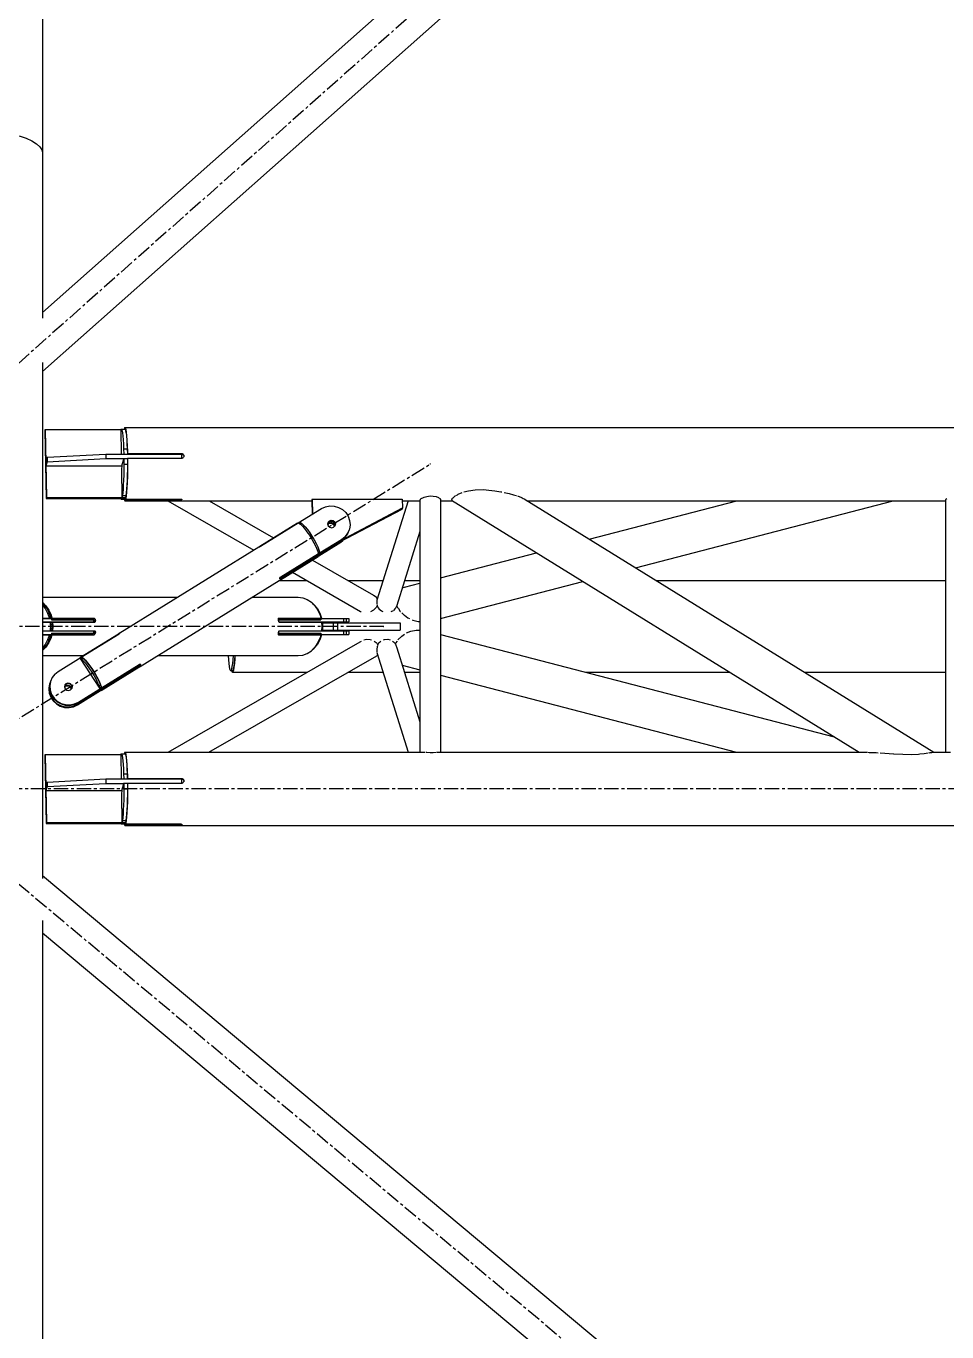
# Model space of a CAD drawing. Header units: millimetres. Extents: x 5143 to 30813, y 232 to 21408.
# Drawn here: x 23497 to 24007, y 18629 to 19353 of the extents above; entities that cross this region are included whole.
import ezdxf

# ---------------------------------------------------------------- set-up
doc = ezdxf.new("R2010")
doc.units = ezdxf.units.MM
doc.header["$LTSCALE"] = 0.25
doc.linetypes.add('CENTER', pattern=[50.8, 31.75, -6.35, 6.35, -6.35])
doc.linetypes.add('XKITLINE00', pattern=[0])

msp = doc.modelspace()

# ---------------------------------------------------------------- linework, layer by layer
at = {"color": 8, "linetype": 'XKITLINE00'}
for p, q in [((23506.2, 19949.63), (23506.2, 19282.77)), ((23506.2, 19194.18), (24166.97, 19780.52)), ((23506.2, 19161.61), (24193.5, 19771.49)), ((23493.35, 19292.22), (23497.2, 19290.79)), ((23497.2, 19290.79), (23500.39, 19289.28)), ((23500.39, 19289.28), (23502.91, 19287.71)), ((23502.91, 19287.71), (23504.73, 19286.09)), ((23502.91, 19287.71), (23504.73, 19286.09)), ((23504.73, 19286.09), (23505.83, 19284.44)), ((23504.73, 19286.09), (23505.83, 19284.44)), ((23505.83, 19284.44), (23506.2, 19282.77)), ((23505.83, 19284.44), (23506.2, 19282.77)), ((23506.2, 19282.77), (23506.2, 19191.18)), ((23506.2, 19166.6), (23506.2, 18880.56)), ((23551.85, 19130.57), (23551.61, 19130.3)), ((23551.61, 19130.3), (23551.63, 19129.67)), ((23551.85, 19130.57), (23552.12, 19130.27)), ((23551.85, 19130.57), (24815.89, 19130.57)), ((23552.12, 19130.27), (23552.37, 19129.35)), ((23507.75, 19129.37), (23507.56, 19128.81)), ((23507.56, 19128.81), (23508.21, 19091.18)), ((23507.75, 19129.37), (23508.39, 19091.74)), ((23507.75, 19129.37), (23549.63, 19129.37)), ((23549.86, 19129.67), (23549.63, 19129.43)), ((23549.63, 19129.43), (23549.86, 19115.79)), ((23549.86, 19129.67), (23551.85, 19129.67)), ((23549.86, 19129.67), (23550.09, 19129.43)), ((23550.09, 19129.43), (23550.32, 19128.69)), ((23550.32, 19128.69), (23550.53, 19127.47)), ((23550.53, 19127.47), (23550.73, 19125.82)), ((23550.73, 19125.82), (23550.9, 19123.77)), ((23550.9, 19123.77), (23551.05, 19121.38)), ((23551.85, 19129.67), (23552.08, 19129.43)), ((23552.08, 19129.43), (23552.31, 19128.69)), ((23552.31, 19128.69), (23552.52, 19127.47)), ((23552.37, 19129.35), (23552.61, 19127.86)), ((23552.52, 19127.47), (23552.72, 19125.82)), ((23552.61, 19127.86), (23552.83, 19125.83)), ((23552.72, 19125.82), (23552.9, 19123.77)), ((23552.83, 19125.83), (23553.02, 19123.32)), ((23552.9, 19123.77), (23553.04, 19121.38)), ((23553.02, 19123.32), (23553.17, 19120.42)), ((23508.78, 19114), (23541.27, 19115.79)), ((23541.27, 19115.79), (23551.25, 19115.79)), ((23541.27, 19115.79), (23541.32, 19113.35)), ((23551.05, 19121.38), (23551.17, 19118.7)), ((23551.17, 19118.7), (23553.16, 19118.7)), ((23551.17, 19118.7), (23551.25, 19115.8)), ((23551.25, 19115.8), (23553.24, 19115.8)), ((23551.25, 19115.8), (23551.25, 19115.79)), ((23551.25, 19115.79), (23583.16, 19115.79)), ((23553.04, 19121.38), (23553.16, 19118.7)), ((23553.16, 19118.7), (23553.24, 19115.8)), ((23553.17, 19120.42), (23553.28, 19117.22)), ((23553.3, 19116.08), (23553.24, 19115.9)), ((23553.24, 19115.82), (23583.13, 19115.82)), ((23553.24, 19115.8), (23553.24, 19115.79)), ((23553.28, 19117.22), (23553.3, 19116.08)), ((23553.3, 19116.08), (23583.22, 19116.08)), ((23581.77, 19115.82), (23581.77, 19115.79)), ((23583.22, 19116.08), (23583.13, 19115.82)), ((23583.13, 19115.82), (23583.48, 19115.78)), ((23583.16, 19115.79), (23583.2, 19113.46)), ((23583.22, 19116.08), (23583.57, 19116.04)), ((23583.57, 19116.04), (23583.48, 19115.78)), ((23583.48, 19115.78), (23583.81, 19115.65)), ((23583.57, 19116.04), (23583.9, 19115.91)), ((23583.81, 19115.65), (23584.09, 19115.44)), ((23583.9, 19115.91), (23584.18, 19115.7)), ((23584.18, 19115.7), (23584.4, 19115.43)), ((23508.78, 19114), (23508.05, 19111.77)), ((23508.05, 19111.77), (23508.09, 19109.33)), ((23508.82, 19111.56), (23508.09, 19109.33)), ((23508.09, 19109.33), (23550.13, 19109.33)), ((23508.78, 19114), (23508.82, 19111.56)), ((23508.82, 19111.56), (23541.32, 19113.35)), ((23541.32, 19113.35), (23551.29, 19113.35)), ((23550.15, 19109.89), (23550.01, 19106.9)), ((23551.29, 19113.36), (23550.15, 19109.89)), ((23551.29, 19113.36), (23551.31, 19110.27)), ((23551.29, 19113.36), (23553.29, 19113.36)), ((23551.31, 19110.27), (23551.29, 19107.17)), ((23551.31, 19110.27), (23553.3, 19110.27)), ((23553.35, 19113.46), (23553.29, 19113.26)), ((23553.29, 19113.36), (23553.3, 19110.27)), ((23553.29, 19113.35), (23553.32, 19113.35)), ((23553.3, 19110.27), (23553.29, 19107.17)), ((23553.35, 19113.46), (23583.27, 19113.46)), ((23553.35, 19113.46), (23553.37, 19110.27)), ((23553.37, 19110.27), (23553.35, 19106.75)), ((23583.27, 19113.46), (23583.61, 19113.51)), ((23583.61, 19113.51), (23583.94, 19113.64)), ((23583.94, 19113.64), (23584.14, 19113.8)), ((23584.09, 19115.44), (23584.31, 19115.17)), ((23584.14, 19113.8), (23584.22, 19113.85)), ((23584.42, 19114.13), (23584.22, 19113.85)), ((23584.31, 19115.17), (23584.45, 19114.85)), ((23584.4, 19115.43), (23584.54, 19115.12)), ((23584.55, 19114.44), (23584.42, 19114.13)), ((23584.45, 19114.85), (23584.51, 19114.52)), ((23584.51, 19114.52), (23584.47, 19114.25)), ((23584.54, 19115.12), (23584.59, 19114.78)), ((23584.59, 19114.78), (23584.55, 19114.44)), ((23550.01, 19106.9), (23550.27, 19091.68)), ((23551.15, 19101.3), (23551.02, 19098.67)), ((23551.24, 19104.16), (23551.15, 19101.3)), ((23551.29, 19107.17), (23551.24, 19104.16)), ((23553.14, 19101.3), (23553.02, 19098.67)), ((23553.23, 19104.16), (23553.14, 19101.3)), ((23553.28, 19103.33), (23553.17, 19100.12)), ((23553.29, 19107.17), (23553.23, 19104.16)), ((23553.35, 19106.75), (23553.28, 19103.33)), ((23550.69, 19094.37), (23550.49, 19092.8)), ((23550.87, 19096.34), (23550.69, 19094.37)), ((23551.02, 19098.67), (23550.87, 19096.34)), ((23552.68, 19094.37), (23552.48, 19092.8)), ((23552.83, 19094.72), (23552.61, 19092.69)), ((23552.86, 19096.34), (23552.68, 19094.37)), ((23553.02, 19097.23), (23552.83, 19094.72)), ((23553.02, 19098.67), (23552.86, 19096.34)), ((23553.17, 19100.12), (23553.02, 19097.23)), ((23736.42, 19093.56), (23738.59, 19094.55)), ((23739.5, 19094.81), (23742.06, 19095.42)), ((23742.06, 19095.42), (23745.77, 19096.01)), ((23745.77, 19096.01), (23750.2, 19096.1)), ((23750.2, 19096.1), (23755.13, 19095.68)), ((23755.13, 19095.68), (23756.66, 19095.42)), ((23756.66, 19095.42), (23760.04, 19094.95)), ((23760.04, 19094.95), (23760.64, 19094.82)), ((23761.9, 19094.55), (23764.65, 19093.96)), ((23764.65, 19093.96), (23767.07, 19093.23)), ((23508.39, 19091.74), (23508.21, 19091.18)), ((23508.21, 19091.18), (23552.28, 19091.18)), ((23508.39, 19091.74), (23550.27, 19091.74)), ((23549.61, 19091.17), (23549.85, 19090.88)), ((23550.09, 19091.12), (23549.85, 19090.88)), ((23549.85, 19090.88), (23551.84, 19090.88)), ((23550.09, 19091.18), (23550.09, 19091.12)), ((23550.09, 19091.12), (23552.08, 19091.12)), ((23550.49, 19092.8), (23550.27, 19091.68)), ((23550.27, 19091.68), (23552.27, 19091.68)), ((23550.49, 19092.8), (23552.48, 19092.8)), ((23551.42, 19090.88), (23551.59, 19090.28)), ((23551.59, 19090.28), (23551.85, 19089.97)), ((23552.08, 19091.12), (23551.84, 19090.88)), ((23552.09, 19090.25), (23551.85, 19089.97)), ((23551.85, 19089.97), (23655.41, 19089.97)), ((23552.08, 19091.18), (23552.08, 19091.12)), ((23552.08, 19091.12), (23552.09, 19090.25)), ((23552.09, 19090.25), (23582.01, 19090.25)), ((23552.48, 19092.8), (23552.27, 19091.68)), ((23552.27, 19091.72), (23552.29, 19090.89)), ((23552.37, 19091.2), (23552.29, 19090.89)), ((23552.29, 19090.89), (23582.2, 19090.89)), ((23552.61, 19092.69), (23552.37, 19091.2)), ((23575.74, 19089.97), (23623.22, 19062.64)), ((23582, 19090.89), (23582.01, 19090.25)), ((23582.01, 19090.25), (23582.36, 19090.26)), ((23582.2, 19090.89), (23582.55, 19090.88)), ((23582.35, 19090.89), (23582.36, 19090.26)), ((23582.36, 19090.26), (23582.69, 19090.27)), ((23582.55, 19090.88), (23582.86, 19090.85)), ((23582.69, 19090.27), (23582.91, 19090.28)), ((23582.86, 19090.85), (23583.13, 19090.79)), ((23582.99, 19090.3), (23583.22, 19090.37)), ((23583.13, 19090.79), (23583.32, 19090.72)), ((23583.22, 19090.37), (23583.38, 19090.45)), ((23583.32, 19090.72), (23583.43, 19090.64)), ((23583.45, 19090.55), (23583.38, 19090.45)), ((23583.43, 19090.64), (23583.45, 19090.55)), ((23598.5, 19089.97), (23634.22, 19069.42)), ((23655.62, 19090.84), (23655.41, 19090.17)), ((23655.41, 19090.17), (23655.54, 19082.39)), ((23655.62, 19090.84), (23705.48, 19090.84)), ((23655.62, 19090.84), (23655.77, 19082.53)), ((23660.69, 19085.57), (23662.91, 19086.6)), ((23662.91, 19086.6), (23665.33, 19087.07)), ((23665.33, 19087.07), (23667.81, 19086.96)), ((23667.81, 19086.96), (23670.19, 19086.28)), ((23708.67, 19089.97), (23691.45, 19034.92)), ((23705.48, 19090.84), (23705.57, 19085.97)), ((23705.5, 19089.97), (23715.29, 19089.97)), ((23715.36, 19090.45), (23715.29, 19090.37)), ((23715.29, 19090.37), (23715.29, 18950.57)), ((23715.52, 19090.82), (23715.36, 19090.45)), ((23715.52, 19090.82), (23715.97, 19091.13)), ((23716.16, 19091.25), (23716.29, 19091.34)), ((23716.29, 19091.34), (23716.87, 19091.54)), ((23716.87, 19091.54), (23717.52, 19091.89)), ((23717.52, 19091.89), (23719.09, 19092.36)), ((23719.09, 19092.36), (23720.84, 19092.58)), ((23720.84, 19092.58), (23722.61, 19092.53)), ((23722.61, 19092.53), (23724.22, 19092.21)), ((23724.22, 19092.21), (23725.51, 19091.66)), ((23725.51, 19091.66), (23725.65, 19091.54)), ((23725.65, 19091.54), (23726.18, 19091.25)), ((23726.36, 19091.15), (23726.68, 19090.62)), ((23726.68, 19090.62), (23726.68, 18950.57)), ((23726.68, 19089.97), (23733.06, 19089.97)), ((23732.69, 19090.26), (23732.66, 19090.22)), ((23732.66, 19090.22), (23958.41, 18950.57)), ((23732.89, 19090.46), (23732.75, 19090.32)), ((23733.15, 19091.12), (23732.78, 19090.71)), ((23732.78, 19090.71), (23732.89, 19090.46)), ((23733.46, 19091.46), (23733.27, 19091.26)), ((23733.46, 19091.46), (23733.69, 19091.56)), ((23734.57, 19092.5), (23733.69, 19091.56)), ((23734.57, 19092.5), (23734.71, 19092.57)), ((23735.14, 19092.77), (23736.09, 19093.23)), ((23736.09, 19093.23), (23736.42, 19093.56)), ((23767.07, 19093.23), (23768.59, 19092.85)), ((23768.59, 19092.85), (23768.8, 19092.77)), ((23769.36, 19092.57), (23771.47, 19091.79)), ((23771.47, 19091.79), (23771.87, 19091.56)), ((23771.87, 19091.56), (23772.42, 19091.26)), ((23772.66, 19091.12), (23772.94, 19090.97)), ((23772.94, 19090.97), (23999.9, 18950.57)), ((23774.54, 19089.97), (24006.27, 19089.97)), ((23808.97, 19068.68), (23890.74, 19089.97)), ((23834.61, 19052.82), (23977.3, 19089.97)), ((24006.27, 19090.4), (24006.34, 19090.46)), ((24006.27, 19090.4), (24006.27, 18950.57)), ((24006.55, 19090.88), (24006.34, 19090.46)), ((24006.55, 19090.88), (24006.93, 19091.12)), ((23647.89, 19077.66), (23660.69, 19085.57)), ((23670.19, 19086.28), (23672.35, 19085.06)), ((23670.92, 19067.1), (23705.35, 19085.3)), ((23671.14, 19067.76), (23705.57, 19085.97)), ((23672.35, 19085.06), (23674.16, 19083.38)), ((23674.16, 19083.38), (23675.51, 19081.32)), ((23675.51, 19081.32), (23676.32, 19079.02)), ((23705.57, 19085.97), (23705.35, 19085.3)), ((23626.63, 19064.73), (23647.54, 19077.66)), ((23627.01, 19064.72), (23647.92, 19077.65)), ((23647.54, 19077.66), (23647.65, 19077.49)), ((23647.89, 19077.66), (23647.88, 19077.63)), ((23647.89, 19077.66), (23647.9, 19077.64)), ((23647.92, 19077.65), (23648.22, 19077.57)), ((23648.22, 19077.57), (23649.08, 19076.96)), ((23648.33, 19077.5), (23648.94, 19077.88)), ((23648.94, 19077.88), (23649.66, 19077.49)), ((23648.95, 19077.05), (23649.66, 19077.49)), ((23649.08, 19076.96), (23650.15, 19075.91)), ((23649.66, 19077.49), (23650.59, 19076.67)), ((23650.15, 19075.91), (23651.37, 19074.49)), ((23650.59, 19076.67), (23651.7, 19075.48)), ((23651.37, 19074.49), (23652.69, 19072.75)), ((23651.7, 19075.48), (23652.92, 19073.95)), ((23652.69, 19072.75), (23654.03, 19070.8)), ((23652.92, 19073.95), (23654.2, 19072.18)), ((23654.2, 19072.18), (23655.47, 19070.25)), ((23664.37, 19078.04), (23664.14, 19076.98)), ((23664.14, 19076.98), (23664.49, 19075.95)), ((23664.71, 19077.61), (23664.15, 19077.01)), ((23664.17, 19077.12), (23664.82, 19077.76)), ((23664.61, 19077.28), (23664.19, 19076.84)), ((23664.3, 19077.7), (23665.03, 19078.43)), ((23665.01, 19078.5), (23664.31, 19077.76)), ((23665.12, 19078.84), (23664.37, 19078.04)), ((23664.49, 19075.95), (23665.31, 19075.21)), ((23664.61, 19077.28), (23665.66, 19077.6)), ((23664.71, 19077.61), (23665.77, 19077.93)), ((23664.82, 19077.76), (23665.88, 19078.04)), ((23665.01, 19078.5), (23666.06, 19078.82)), ((23665.03, 19078.43), (23666.1, 19078.71)), ((23665.12, 19078.84), (23666.17, 19079.15)), ((23665.31, 19075.21), (23666.4, 19074.96)), ((23665.66, 19077.6), (23666.75, 19077.35)), ((23665.77, 19077.93), (23666.86, 19077.69)), ((23665.88, 19078.04), (23666.96, 19077.76)), ((23666.06, 19078.82), (23667.15, 19078.58)), ((23666.1, 19078.71), (23667.18, 19078.43)), ((23666.17, 19079.15), (23667.26, 19078.91)), ((23666.4, 19074.96), (23667.45, 19075.28)), ((23666.75, 19077.35), (23667.57, 19076.61)), ((23666.86, 19077.69), (23667.68, 19076.95)), ((23666.96, 19077.76), (23667.76, 19077)), ((23667.15, 19078.58), (23667.97, 19077.84)), ((23667.18, 19078.43), (23667.98, 19077.66)), ((23667.26, 19078.91), (23668.08, 19078.17)), ((23668.19, 19076.08), (23667.45, 19075.28)), ((23667.57, 19076.61), (23667.87, 19075.73)), ((23667.68, 19076.95), (23668.02, 19075.91)), ((23667.76, 19077), (23668.06, 19075.95)), ((23667.97, 19077.84), (23668.32, 19076.8)), ((23667.98, 19077.66), (23668.27, 19076.65)), ((23668.08, 19078.17), (23668.43, 19077.13)), ((23668.16, 19076.13), (23668.12, 19076)), ((23668.32, 19076.8), (23668.15, 19076.03)), ((23668.43, 19077.13), (23668.19, 19076.08)), ((23676.08, 19073.89), (23675.13, 19071.67)), ((23676.18, 19074.22), (23675.24, 19072)), ((23676.18, 19074.22), (23676.08, 19073.89)), ((23676.55, 19076.61), (23676.18, 19074.22)), ((23676.32, 19079.02), (23676.55, 19076.61)), ((23715.29, 19072.98), (23702.43, 19031.89)), ((23638.06, 19047.36), (23671.77, 19068.21)), ((23654.03, 19070.8), (23655.33, 19068.73)), ((23655.33, 19068.73), (23656.53, 19066.63)), ((23655.47, 19070.25), (23656.67, 19068.25)), ((23656.53, 19066.63), (23657.57, 19064.63)), ((23656.67, 19068.25), (23657.75, 19066.28)), ((23657.75, 19066.28), (23658.64, 19064.44)), ((23659.08, 19060.63), (23671.88, 19068.55)), ((23659.19, 19059.45), (23671.37, 19066.99)), ((23659.75, 19060.07), (23671.48, 19067.32)), ((23668.55, 19066.22), (23668.75, 19066.25)), ((23668.75, 19066.25), (23670.92, 19067.1)), ((23668.79, 19066.37), (23668.75, 19066.25)), ((23670.87, 19067.66), (23671.14, 19067.76)), ((23671.14, 19067.76), (23670.92, 19067.1)), ((23671.37, 19066.99), (23672.62, 19067.99)), ((23671.48, 19067.32), (23671.37, 19066.99)), ((23671.48, 19067.32), (23671.72, 19067.52)), ((23671.77, 19068.21), (23673.67, 19069.74)), ((23671.88, 19068.55), (23671.77, 19068.21)), ((23671.88, 19068.55), (23673.78, 19070.07)), ((23675.13, 19071.67), (23673.67, 19069.74)), ((23673.78, 19070.07), (23673.67, 19069.74)), ((23675.24, 19072), (23673.78, 19070.07)), ((23549.01, 19016.74), (23626.05, 19064.39)), ((23626.05, 19064.39), (23626.04, 19064.37)), ((23626.04, 19064.37), (23626.07, 19064.33)), ((23626.05, 19064.39), (23626.1, 19064.41)), ((23626.07, 19064.33), (23626.18, 19064.34)), ((23626.1, 19064.41), (23626.23, 19064.49)), ((23626.18, 19064.34), (23626.34, 19064.38)), ((23626.23, 19064.49), (23626.41, 19064.59)), ((23626.34, 19064.38), (23626.55, 19064.47)), ((23626.41, 19064.59), (23626.63, 19064.73)), ((23626.41, 19064.59), (23626.51, 19064.45)), ((23626.55, 19064.47), (23626.78, 19064.58)), ((23626.63, 19064.73), (23626.73, 19064.56)), ((23626.78, 19064.58), (23627.01, 19064.72)), ((23638.02, 19046.14), (23658.93, 19059.07)), ((23638.12, 19047.54), (23659.03, 19060.48)), ((23638.16, 19047.75), (23659.07, 19060.68)), ((23638.29, 19046.98), (23659.2, 19059.92)), ((23657.57, 19064.63), (23658.38, 19062.81)), ((23658.38, 19062.81), (23658.94, 19061.27)), ((23658.55, 19062.34), (23659.31, 19062.81)), ((23658.64, 19064.44), (23659.31, 19062.81)), ((23658.93, 19059.07), (23659.18, 19059.32)), ((23658.94, 19061.27), (23659.07, 19060.68)), ((23658.96, 19060.29), (23659.01, 19060.21)), ((23658.96, 19060.29), (23659.2, 19059.92)), ((23658.98, 19060.62), (23659.03, 19060.48)), ((23658.99, 19061.04), (23659.72, 19061.49)), ((23659.01, 19060.21), (23659.84, 19060.73)), ((23659.08, 19060.63), (23659.03, 19060.48)), ((23659.06, 19060.67), (23659.08, 19060.63)), ((23659.16, 19059.99), (23659.85, 19060.41)), ((23659.2, 19059.92), (23659.18, 19059.32)), ((23659.19, 19059.67), (23659.71, 19059.99)), ((23659.19, 19059.65), (23659.57, 19059.88)), ((23659.31, 19062.81), (23659.72, 19061.49)), ((23659.57, 19059.88), (23659.71, 19059.99)), ((23659.8, 19060.16), (23659.71, 19059.99)), ((23659.79, 19060.81), (23659.84, 19060.73)), ((23659.85, 19060.41), (23659.8, 19060.16)), ((23659.84, 19060.73), (23659.85, 19060.41)), ((23726.68, 19047.25), (23779.77, 19061.08)), ((23655.68, 19057.06), (23689.52, 19037.59)), ((23560.25, 18998.01), (23637.29, 19045.66)), ((23637.29, 19045.66), (23637.39, 19045.74)), ((23637.31, 19045.67), (23652.7, 19045.67)), ((23637.39, 19045.74), (23637.58, 19045.86)), ((23637.56, 19047.03), (23637.55, 19046.87)), ((23637.55, 19046.87), (23637.62, 19046.76)), ((23637.63, 19047.21), (23637.56, 19047.03)), ((23637.58, 19045.86), (23637.79, 19046)), ((23637.62, 19047.2), (23637.8, 19047.27)), ((23637.62, 19046.76), (23637.65, 19046.75)), ((23637.77, 19047.41), (23637.63, 19047.21)), ((23637.65, 19046.75), (23637.72, 19046.74)), ((23637.72, 19046.74), (23637.88, 19046.78)), ((23637.95, 19047.59), (23637.77, 19047.41)), ((23637.79, 19046), (23638.02, 19046.14)), ((23637.8, 19047.27), (23638.02, 19047.4)), ((23637.8, 19047.27), (23638.07, 19046.86)), ((23637.88, 19046.78), (23638.07, 19046.86)), ((23637.93, 19047.57), (23638.06, 19047.36)), ((23637.95, 19047.59), (23638.16, 19047.75)), ((23638.02, 19047.4), (23638.04, 19047.41)), ((23638.02, 19047.4), (23638.29, 19046.98)), ((23638.12, 19047.54), (23638.06, 19047.36)), ((23638.07, 19047.68), (23638.12, 19047.54)), ((23638.07, 19046.86), (23638.29, 19046.98)), ((23644.71, 19050.28), (23682.32, 19028.62)), ((23675.46, 19045.67), (23694.81, 19045.67)), ((23706.62, 19042.02), (23715.29, 19044.28)), ((23706.75, 19045.67), (23715.29, 19045.67)), ((23726.68, 19024.71), (23805.42, 19045.21)), ((23846.16, 19045.67), (24006.27, 19045.67)), ((23506.2, 19036.42), (23580.84, 19036.42)), ((23622.36, 19036.42), (23647.87, 19036.42)), ((23647.87, 19036.42), (23650.43, 19036.11)), ((23650.43, 19036.11), (23652.89, 19035.2)), ((23689.52, 19037.59), (23690.38, 19036.99)), ((23690.38, 19036.99), (23690.86, 19036.67)), ((23690.86, 19036.67), (23691.64, 19035.54)), ((23705.5, 19041.71), (23706.62, 19042.02)), ((23506.2, 19033.65), (23508.13, 19031.69)), ((23506.2, 19032.85), (23506.83, 19032.33)), ((23506.2, 19032.04), (23507.71, 19030.19)), ((23506.83, 19032.33), (23508.58, 19030.19)), ((23507.71, 19030.19), (23509.09, 19027.67)), ((23508.13, 19031.69), (23509.76, 19029.25)), ((23508.58, 19030.19), (23509.96, 19027.67)), ((23509.76, 19029.25), (23510.98, 19026.46)), ((23652.89, 19035.2), (23655.16, 19033.7)), ((23655.16, 19033.7), (23657.15, 19031.69)), ((23655.67, 19033.2), (23656.73, 19032.33)), ((23656.73, 19032.33), (23658.48, 19030.19)), ((23657.15, 19031.69), (23658.79, 19029.25)), ((23658.48, 19030.19), (23659.86, 19027.67)), ((23658.79, 19029.25), (23660, 19026.46)), ((23688.08, 19028.48), (23689.73, 19029.43)), ((23690.48, 19030.25), (23689.73, 19029.43)), ((23690.48, 19030.25), (23691, 19030.75)), ((23691.41, 19031.52), (23691, 19030.75)), ((23691.37, 19033.65), (23691.34, 19033.41)), ((23691.34, 19033.41), (23691.44, 19032.69)), ((23691.4, 19034.17), (23691.37, 19033.65)), ((23691.45, 19034.92), (23691.41, 19034.37)), ((23691.5, 19032.3), (23691.59, 19031.64)), ((23691.62, 19031.52), (23691.64, 19031.43)), ((23691.64, 19031.43), (23692.42, 19030.25)), ((23692.42, 19030.25), (23692.57, 19030.01)), ((23692.57, 19030.01), (23693.91, 19028.86)), ((23693.91, 19028.86), (23694.77, 19028.49)), ((23699.39, 19028.49), (23700.58, 19029.14)), ((23701.62, 19030.25), (23700.58, 19029.14)), ((23701.74, 19030.38), (23701.62, 19030.25)), ((23702.27, 19031.52), (23701.74, 19030.38)), ((23702.43, 19031.89), (23702.38, 19031.77)), ((23702.55, 19031.52), (23702.89, 19030.79)), ((23702.89, 19030.79), (23703.33, 19030.25)), ((23703.33, 19030.25), (23704.33, 19028.63)), ((23506.2, 19024.87), (23510.92, 19024.87)), ((23506.2, 19024.77), (23534.19, 19024.77)), ((23506.2, 19022.77), (23534.56, 19022.77)), ((23506.2, 19022.67), (23511.34, 19022.67)), ((23509.09, 19027.67), (23509.96, 19027.67)), ((23509.09, 19027.67), (23510.05, 19024.87)), ((23509.18, 19022.67), (23509.36, 19022.72)), ((23509.36, 19022.72), (23509.44, 19022.77)), ((23509.36, 19022.72), (23510.05, 19022.72)), ((23509.6, 19024.87), (23509.77, 19024.83)), ((23509.77, 19024.83), (23510.48, 19024.83)), ((23509.77, 19024.83), (23509.82, 19024.77)), ((23509.86, 19022.67), (23510.05, 19022.72)), ((23509.96, 19027.67), (23510.92, 19024.87)), ((23510.05, 19022.72), (23510.12, 19022.77)), ((23510.31, 19024.87), (23510.48, 19024.83)), ((23510.46, 19022.67), (23510.58, 19021.48)), ((23510.48, 19024.83), (23510.53, 19024.77)), ((23510.58, 19021.48), (23510.61, 19020.27)), ((23510.58, 19021.48), (23511.45, 19021.48)), ((23510.92, 19024.87), (23534.64, 19024.87)), ((23510.98, 19026.46), (23511.37, 19024.87)), ((23511.28, 19024.77), (23511.28, 19023.97)), ((23511.28, 19023.97), (23534.56, 19023.97)), ((23511.34, 19022.67), (23535.06, 19022.67)), ((23511.34, 19022.67), (23511.45, 19021.48)), ((23511.45, 19021.48), (23511.49, 19020.27)), ((23511.78, 19022.67), (23511.97, 19020.27)), ((23533.93, 19024.87), (23534.12, 19024.83)), ((23534.12, 19024.83), (23534.83, 19024.83)), ((23534.12, 19024.83), (23534.32, 19024.7)), ((23534.19, 19024.77), (23534.56, 19023.97)), ((23534.32, 19024.7), (23534.51, 19024.5)), ((23534.38, 19022.67), (23534.55, 19022.72)), ((23534.51, 19024.5), (23534.67, 19024.23)), ((23534.55, 19022.72), (23534.71, 19022.85)), ((23534.55, 19022.72), (23535.24, 19022.72)), ((23534.56, 19023.97), (23534.56, 19022.77)), ((23534.64, 19024.87), (23534.83, 19024.83)), ((23534.67, 19024.23), (23534.8, 19023.93)), ((23534.83, 19023.05), (23534.71, 19022.85)), ((23534.8, 19023.93), (23534.88, 19023.62)), ((23534.83, 19024.83), (23535.03, 19024.7)), ((23534.89, 19023.26), (23534.83, 19023.05)), ((23534.88, 19023.62), (23534.9, 19023.32)), ((23534.9, 19023.32), (23534.89, 19023.26)), ((23535.03, 19024.7), (23535.22, 19024.5)), ((23535.06, 19022.67), (23535.24, 19022.72)), ((23535.22, 19024.5), (23535.38, 19024.23)), ((23535.24, 19022.72), (23535.39, 19022.85)), ((23535.38, 19024.23), (23535.51, 19023.93)), ((23535.51, 19023.05), (23535.39, 19022.85)), ((23535.51, 19023.93), (23535.59, 19023.62)), ((23535.59, 19023.32), (23535.51, 19023.05)), ((23535.59, 19023.62), (23535.6, 19023.43)), ((23535.6, 19023.43), (23535.59, 19023.32)), ((23636.72, 19024.5), (23636.69, 19024.23)), ((23636.69, 19024.23), (23636.71, 19023.93)), ((23636.71, 19023.93), (23636.79, 19023.62)), ((23636.81, 19024.7), (23636.72, 19024.5)), ((23636.75, 19024.57), (23637.03, 19023.97)), ((23636.79, 19023.62), (23636.87, 19023.43)), ((23636.81, 19024.7), (23636.94, 19024.83)), ((23636.87, 19023.43), (23636.9, 19023.32)), ((23636.89, 19024.77), (23675.85, 19024.77)), ((23636.9, 19023.32), (23637.02, 19023.05)), ((23636.94, 19024.83), (23637.11, 19024.87)), ((23637.02, 19023.05), (23637.17, 19022.85)), ((23637.03, 19023.97), (23660.31, 19023.97)), ((23637.03, 19023.97), (23637.03, 19023.03)), ((23637.11, 19024.87), (23660.39, 19024.87)), ((23637.17, 19022.85), (23637.35, 19022.72)), ((23637.27, 19022.77), (23675.85, 19022.77)), ((23637.35, 19022.72), (23637.53, 19022.67)), ((23637.53, 19022.67), (23660.81, 19022.67)), ((23659.47, 19027.67), (23659.86, 19027.67)), ((23659.86, 19027.67), (23660.82, 19024.87)), ((23659.93, 19024.77), (23660.31, 19023.97)), ((23660, 19026.46), (23660.39, 19024.87)), ((23660.31, 19024.77), (23660.31, 19023.97)), ((23660.39, 19024.87), (23660.82, 19024.87)), ((23660.81, 19022.67), (23661, 19020.27)), ((23660.81, 19022.67), (23661.23, 19022.67)), ((23660.9, 19021.48), (23661.35, 19021.48)), ((23661.23, 19022.67), (23661.35, 19021.48)), ((23661.27, 19022.27), (23664.36, 19022.27)), ((23661.35, 19021.48), (23661.39, 19020.27)), ((23664.36, 19022.27), (23704.37, 19022.27)), ((23667.15, 19022.27), (23667.15, 19018.27)), ((23669.69, 19022.27), (23669.69, 19018.27)), ((23673, 19024.77), (23673, 19022.77)), ((23674.49, 19024.77), (23674.49, 19022.77)), ((23675.85, 19024.77), (23675.85, 19022.77)), ((23682.32, 19028.62), (23682.76, 19028.49)), ((23704.33, 19028.63), (23704.48, 19028.49)), ((23704.37, 19022.27), (23704.37, 19018.27)), ((23705.15, 19027.83), (23706.31, 19026.69)), ((23706.31, 19026.69), (23706.65, 19026.47)), ((23706.65, 19026.47), (23708.6, 19025.03)), ((23708.6, 19025.03), (23709.46, 19024.63)), ((23710.97, 19023.94), (23711.31, 19023.79)), ((23711.31, 19023.79), (23714.34, 19023.05)), ((23714.34, 19023.05), (23715.29, 19022.99)), ((23506.2, 19017.87), (23511.33, 19017.87)), ((23506.2, 19017.77), (23534.56, 19017.77)), ((23506.2, 19015.77), (23534.19, 19015.77)), ((23506.2, 19015.67), (23510.92, 19015.67)), ((23510.05, 19015.67), (23509.09, 19012.88)), ((23509.18, 19017.87), (23509.36, 19017.83)), ((23509.36, 19017.83), (23509.44, 19017.77)), ((23509.36, 19017.83), (23510.05, 19017.83)), ((23509.6, 19015.67), (23509.77, 19015.72)), ((23509.77, 19015.72), (23509.82, 19015.77)), ((23509.77, 19015.72), (23510.48, 19015.72)), ((23509.86, 19017.87), (23510.05, 19017.83)), ((23510.92, 19015.67), (23509.96, 19012.88)), ((23510.05, 19017.83), (23510.12, 19017.77)), ((23510.31, 19015.67), (23510.48, 19015.72)), ((23510.58, 19019.07), (23510.46, 19017.87)), ((23510.48, 19015.72), (23510.53, 19015.77)), ((23510.61, 19020.27), (23510.58, 19019.07)), ((23510.58, 19019.07), (23511.45, 19019.07)), ((23510.92, 19015.67), (23534.64, 19015.67)), ((23511.37, 19015.67), (23510.98, 19014.09)), ((23511.28, 19016.58), (23511.28, 19015.77)), ((23511.28, 19016.58), (23534.56, 19016.58)), ((23511.45, 19019.07), (23511.33, 19017.87)), ((23511.33, 19017.87), (23535.06, 19017.87)), ((23511.49, 19020.27), (23511.45, 19019.07)), ((23511.97, 19020.27), (23511.78, 19017.87)), ((23527.37, 19003.33), (23548.28, 19016.26)), ((23527.75, 19003.32), (23548.66, 19016.25)), ((23533.93, 19015.67), (23534.12, 19015.72)), ((23534.12, 19015.72), (23534.32, 19015.85)), ((23534.12, 19015.72), (23534.83, 19015.72)), ((23534.56, 19016.58), (23534.19, 19015.77)), ((23534.51, 19016.05), (23534.32, 19015.85)), ((23534.38, 19017.87), (23534.55, 19017.83)), ((23534.67, 19016.32), (23534.51, 19016.05)), ((23534.55, 19017.83), (23535.24, 19017.83)), ((23534.55, 19017.83), (23534.71, 19017.7)), ((23534.56, 19017.77), (23534.56, 19016.58)), ((23534.64, 19015.67), (23534.83, 19015.72)), ((23534.8, 19016.62), (23534.67, 19016.32)), ((23534.71, 19017.7), (23534.83, 19017.5)), ((23534.88, 19016.93), (23534.8, 19016.62)), ((23534.83, 19017.5), (23534.89, 19017.29)), ((23534.83, 19015.72), (23535.03, 19015.85)), ((23534.9, 19017.23), (23534.88, 19016.93)), ((23534.89, 19017.29), (23534.9, 19017.23)), ((23535.22, 19016.05), (23535.03, 19015.85)), ((23535.06, 19017.87), (23535.24, 19017.83)), ((23535.38, 19016.32), (23535.22, 19016.05)), ((23535.24, 19017.83), (23535.39, 19017.7)), ((23535.51, 19016.62), (23535.38, 19016.32)), ((23535.39, 19017.7), (23535.51, 19017.5)), ((23535.51, 19017.5), (23535.59, 19017.23)), ((23535.59, 19016.93), (23535.51, 19016.62)), ((23535.59, 19017.23), (23535.6, 19017.12)), ((23535.6, 19017.12), (23535.59, 19016.93)), ((23548.28, 19016.26), (23548.51, 19016.4)), ((23548.28, 19016.26), (23548.39, 19016.09)), ((23548.51, 19016.4), (23548.72, 19016.54)), ((23548.51, 19016.4), (23548.62, 19016.23)), ((23548.66, 19016.25), (23548.87, 19016.39)), ((23548.72, 19016.54), (23548.9, 19016.66)), ((23548.87, 19016.39), (23549.03, 19016.52)), ((23548.9, 19016.66), (23549.01, 19016.74)), ((23549.01, 19016.74), (23549.04, 19016.75)), ((23549.14, 19016.63), (23549.03, 19016.52)), ((23549.04, 19016.75), (23549.15, 19016.75)), ((23549.18, 19016.71), (23549.14, 19016.63)), ((23549.15, 19016.75), (23549.18, 19016.71)), ((23636.71, 19016.62), (23636.69, 19016.32)), ((23636.69, 19016.32), (23636.72, 19016.05)), ((23636.79, 19016.93), (23636.71, 19016.62)), ((23636.72, 19016.05), (23636.81, 19015.85)), ((23637.03, 19016.58), (23636.75, 19015.98)), ((23636.87, 19017.12), (23636.79, 19016.93)), ((23636.81, 19015.85), (23636.94, 19015.72)), ((23636.9, 19017.23), (23636.87, 19017.12)), ((23636.89, 19015.77), (23659.93, 19015.77)), ((23637.02, 19017.5), (23636.9, 19017.23)), ((23636.94, 19015.72), (23637.11, 19015.67)), ((23637.17, 19017.7), (23637.02, 19017.5)), ((23637.03, 19017.51), (23637.03, 19016.58)), ((23637.03, 19016.58), (23660.31, 19016.58)), ((23637.11, 19015.67), (23660.39, 19015.67)), ((23637.17, 19017.7), (23637.35, 19017.83)), ((23637.27, 19017.77), (23675.85, 19017.77)), ((23637.35, 19017.83), (23637.53, 19017.87)), ((23637.53, 19017.87), (23660.81, 19017.87)), ((23660.82, 19015.67), (23659.86, 19012.88)), ((23660.31, 19016.58), (23659.93, 19015.77)), ((23659.93, 19015.77), (23674.49, 19015.77)), ((23660.39, 19015.67), (23660, 19014.09)), ((23660.31, 19016.58), (23660.31, 19015.77)), ((23660.39, 19015.67), (23660.82, 19015.67)), ((23661, 19020.27), (23660.81, 19017.87)), ((23660.81, 19017.87), (23661.23, 19017.87)), ((23660.9, 19019.07), (23661.35, 19019.07)), ((23661.35, 19019.07), (23661.23, 19017.87)), ((23661.27, 19018.27), (23704.37, 19018.27)), ((23661.39, 19020.27), (23661.35, 19019.07)), ((23673, 19017.77), (23673, 19015.77)), ((23674.49, 19017.77), (23674.49, 19015.77)), ((23674.49, 19015.77), (23675.85, 19015.77)), ((23675.85, 19017.77), (23675.85, 19015.77)), ((23703.23, 19013.11), (23705, 19014.75)), ((23705.22, 19014.99), (23705, 19014.75)), ((23705.22, 19014.99), (23706.77, 19016.05)), ((23707.88, 19016.7), (23710.19, 19017.65)), ((23710.19, 19017.65), (23713.14, 19018.25)), ((23713.14, 19018.25), (23715.29, 19018.29)), ((23726.68, 19015.89), (23944.55, 18959.15)), ((23507.71, 19010.36), (23506.2, 19008.51)), ((23508.13, 19008.86), (23506.2, 19006.9)), ((23506.2, 19007.7), (23506.83, 19008.22)), ((23508.58, 19010.36), (23506.83, 19008.22)), ((23509.09, 19012.88), (23507.71, 19010.36)), ((23509.76, 19011.3), (23508.13, 19008.86)), ((23509.96, 19012.88), (23508.58, 19010.36)), ((23509.09, 19012.88), (23509.96, 19012.88)), ((23510.98, 19014.09), (23509.76, 19011.3)), ((23575.83, 18950.57), (23682.21, 19011.82)), ((23657.15, 19008.86), (23655.16, 19006.85)), ((23655.67, 19007.35), (23656.73, 19008.22)), ((23658.48, 19010.36), (23656.73, 19008.22)), ((23658.79, 19011.3), (23657.15, 19008.86)), ((23659.86, 19012.88), (23658.48, 19010.36)), ((23660, 19014.09), (23658.79, 19011.3)), ((23659.47, 19012.88), (23659.86, 19012.88)), ((23682.21, 19011.82), (23682.17, 19011.77)), ((23682.21, 19011.82), (23682.86, 19012.18)), ((23684.21, 19012.82), (23685.73, 19013.16)), ((23685.73, 19013.16), (23687.68, 19013.06)), ((23687.68, 19013.06), (23688.38, 19012.82)), ((23689.85, 19012.18), (23691.02, 19011.35)), ((23691.02, 19011.35), (23691.33, 19010.93)), ((23691.33, 19010.93), (23691.85, 19010.31)), ((23691.35, 19007.48), (23691.37, 19006.96)), ((23691.6, 19008.99), (23691.36, 19007.65)), ((23691.37, 19006.96), (23691.38, 19005.99)), ((23691.67, 19009.61), (23691.6, 19008.99)), ((23691.87, 19010.34), (23691.71, 19009.81)), ((23692.3, 19010.93), (23691.87, 19010.34)), ((23692.61, 19011.37), (23692.3, 19010.93)), ((23692.61, 19011.37), (23693.66, 19012.18)), ((23695, 19012.82), (23695.68, 19013.07)), ((23695.68, 19013.07), (23697.46, 19013.16)), ((23697.46, 19013.16), (23698.8, 19012.82)), ((23700.03, 19012.18), (23700.64, 19011.8)), ((23700.64, 19011.8), (23701.36, 19010.93)), ((23701.36, 19010.93), (23701.58, 19010.66)), ((23701.58, 19010.66), (23701.75, 19010.41)), ((23701.76, 19010.93), (23701.61, 19010.63)), ((23701.75, 19010.41), (23701.94, 19009.91)), ((23701.77, 19010.96), (23701.76, 19010.93)), ((23702.6, 19012.18), (23701.77, 19010.96)), ((23701.94, 19009.91), (23702.46, 19008.5)), ((23702.46, 19008.5), (23715.29, 18967.49)), ((23703.23, 19013.11), (23703.03, 19012.82)), ((23506.2, 19004.12), (23528.66, 19004.12)), ((23514.93, 18995.41), (23527.73, 19003.32)), ((23527.12, 19003.08), (23527.11, 19002.94)), ((23527.11, 19002.51), (23527.94, 19003.03)), ((23527.11, 19002.51), (23527.82, 19002.12)), ((23527.11, 19002.51), (23537.88, 18986.12)), ((23527.12, 19003.08), (23527.37, 19003.33)), ((23527.37, 19003.33), (23527.48, 19003.17)), ((23527.73, 19003.32), (23527.93, 19003.02)), ((23527.75, 19003.32), (23527.94, 19003.03)), ((23527.75, 19003.32), (23528.05, 19003.24)), ((23527.78, 19003.23), (23527.8, 19003.24)), ((23527.82, 19002.12), (23528.66, 19002.64)), ((23527.82, 19002.12), (23528.76, 19001.31)), ((23527.94, 19003.03), (23528.66, 19002.64)), ((23528.05, 19003.24), (23528.91, 19002.63)), ((23528.66, 19002.64), (23529.59, 19001.82)), ((23528.76, 19001.31), (23529.86, 19000.11)), ((23528.91, 19002.63), (23529.98, 19001.58)), ((23529.59, 19001.82), (23530.7, 19000.63)), ((23529.86, 19000.11), (23531.08, 18998.59)), ((23529.98, 19001.58), (23531.21, 19000.15)), ((23530.7, 19000.63), (23531.92, 18999.1)), ((23531.21, 19000.15), (23532.52, 18998.42)), ((23570.14, 19004.12), (23647.87, 19004.12)), ((23598.43, 18950.57), (23691.31, 19004.04)), ((23609.06, 19004.12), (23609.23, 19001.83)), ((23609.23, 19001.83), (23609.44, 18999.75)), ((23609.44, 18999.75), (23609.66, 18998.08)), ((23611.38, 18999.75), (23611.16, 18998.08)), ((23611.59, 19001.83), (23611.38, 18999.75)), ((23611.76, 19004.12), (23611.59, 19001.83)), ((23612.38, 18999.75), (23612.16, 18998.08)), ((23612.59, 19001.83), (23612.38, 18999.75)), ((23612.73, 19002.31), (23612.51, 18999.73)), ((23612.76, 19004.12), (23612.59, 19001.83)), ((23612.85, 19004.12), (23612.73, 19002.31)), ((23647.87, 19004.12), (23650.43, 19004.44)), ((23650.43, 19004.44), (23652.89, 19005.35)), ((23652.89, 19005.35), (23655.16, 19006.85)), ((23691.33, 19004.07), (23691.31, 19004.04)), ((23691.79, 19004.61), (23691.33, 19004.07)), ((23691.38, 19005.92), (23708.69, 18950.57)), ((23513.03, 18993.88), (23511.57, 18991.96)), ((23513.03, 18993.88), (23514.93, 18995.41)), ((23526.01, 18978.05), (23559.72, 18998.9)), ((23531.08, 18998.59), (23532.36, 18996.82)), ((23531.92, 18999.1), (23533.2, 18997.33)), ((23532.36, 18996.82), (23533.63, 18994.88)), ((23532.52, 18998.42), (23533.87, 18996.47)), ((23533.2, 18997.33), (23534.47, 18995.4)), ((23533.63, 18994.88), (23534.83, 18992.88)), ((23533.87, 18996.47), (23535.17, 18994.39)), ((23534.47, 18995.4), (23535.67, 18993.4)), ((23534.83, 18992.88), (23535.91, 18990.91)), ((23535.17, 18994.39), (23536.37, 18992.3)), ((23535.67, 18993.4), (23536.74, 18991.43)), ((23538.76, 18984.74), (23559.67, 18997.67)), ((23538.87, 18986.14), (23559.78, 18999.08)), ((23538.91, 18986.35), (23559.82, 18999.28)), ((23539.04, 18985.58), (23559.95, 18998.52)), ((23559.67, 18997.67), (23559.88, 18997.8)), ((23559.7, 18998.89), (23559.95, 18998.52)), ((23559.72, 18999.23), (23559.78, 18999.08)), ((23559.78, 18999.08), (23559.72, 18998.9)), ((23559.74, 18998.98), (23559.9, 18999.08)), ((23559.82, 18999.28), (23560.04, 18999.4)), ((23559.88, 18997.8), (23560.07, 18997.91)), ((23559.9, 18999.08), (23560.1, 18999.24)), ((23559.9, 18999.08), (23560.17, 18998.67)), ((23559.95, 18998.52), (23560.17, 18998.67)), ((23560.04, 18999.4), (23560.25, 18999.46)), ((23560.07, 18997.91), (23560.2, 18997.98)), ((23560.1, 18999.24), (23560.25, 18999.4)), ((23560.17, 18998.67), (23560.37, 18998.83)), ((23560.2, 18997.98), (23560.25, 18998.01)), ((23560.25, 18999.46), (23560.43, 18999.46)), ((23560.29, 18999.44), (23560.25, 18999.4)), ((23560.37, 18998.83), (23560.53, 18998.98)), ((23560.43, 18999.46), (23560.56, 18999.4)), ((23560.61, 18999.09), (23560.53, 18998.98)), ((23560.56, 18999.4), (23560.63, 18999.29)), ((23560.62, 18999.13), (23560.61, 18999.09)), ((23560.63, 18999.29), (23560.62, 18999.13)), ((23609.66, 18998.08), (23609.9, 18996.86)), ((23609.9, 18996.86), (23610.15, 18996.12)), ((23610.15, 18996.12), (23610.41, 18995.87)), ((23610.41, 18995.87), (23610.67, 18996.12)), ((23610.41, 18995.87), (23611.41, 18995.87)), ((23610.92, 18996.86), (23610.67, 18996.12)), ((23610.9, 18995.87), (23611.12, 18995.19)), ((23611.16, 18998.08), (23610.92, 18996.86)), ((23611.12, 18995.19), (23611.41, 18994.87)), ((23611.41, 18995.87), (23611.66, 18996.12)), ((23611.7, 18995.19), (23611.41, 18994.87)), ((23611.41, 18994.87), (23652.82, 18994.87)), ((23611.92, 18996.86), (23611.66, 18996.12)), ((23611.99, 18996.12), (23611.7, 18995.19)), ((23612.16, 18998.08), (23611.92, 18996.86)), ((23612.26, 18997.64), (23611.99, 18996.12)), ((23612.51, 18999.73), (23612.26, 18997.64)), ((23675.39, 18994.87), (23694.84, 18994.87)), ((23705.5, 18998.77), (23715.29, 18996.22)), ((23706.72, 18994.87), (23715.29, 18994.87)), ((23726.68, 18993.26), (23890.57, 18950.57)), ((23807.36, 18994.87), (23886.8, 18994.87)), ((23928.28, 18994.87), (24006.27, 18994.87)), ((23510.11, 18988.18), (23509.75, 18985.79)), ((23509.75, 18985.79), (23509.98, 18983.37)), ((23510.22, 18988.51), (23509.86, 18986.12)), ((23509.86, 18986.12), (23510.09, 18983.71)), ((23510.22, 18988.51), (23510.11, 18988.18)), ((23510.51, 18989.4), (23510.15, 18987.01)), ((23510.15, 18987.01), (23510.38, 18984.6)), ((23510.47, 18989.08), (23510.22, 18988.51)), ((23510.62, 18989.73), (23510.26, 18987.35)), ((23510.26, 18987.35), (23510.49, 18984.93)), ((23510.62, 18989.73), (23510.51, 18989.4)), ((23511.57, 18991.96), (23510.62, 18989.73)), ((23518.61, 18987.88), (23518.38, 18986.82)), ((23518.38, 18986.82), (23518.73, 18985.78)), ((23518.96, 18987.45), (23518.39, 18986.84)), ((23518.85, 18987.12), (23518.43, 18986.67)), ((23519.25, 18988.34), (23518.55, 18987.6)), ((23519.36, 18988.67), (23518.61, 18987.88)), ((23518.73, 18985.78), (23519.55, 18985.04)), ((23518.85, 18987.12), (23519.9, 18987.43)), ((23518.96, 18987.45), (23520.01, 18987.77)), ((23519.25, 18988.34), (23520.3, 18988.66)), ((23519.36, 18988.67), (23520.41, 18988.99)), ((23519.9, 18987.43), (23520.99, 18987.19)), ((23520.01, 18987.77), (23521.1, 18987.52)), ((23520.3, 18988.66), (23521.39, 18988.41)), ((23520.41, 18988.99), (23521.5, 18988.75)), ((23520.99, 18987.19), (23521.81, 18986.45)), ((23521.1, 18987.52), (23521.92, 18986.78)), ((23521.39, 18988.41), (23522.21, 18987.67)), ((23521.5, 18988.75), (23522.32, 18988.01)), ((23522.44, 18985.91), (23521.69, 18985.12)), ((23521.81, 18986.45), (23522.11, 18985.56)), ((23521.92, 18986.78), (23522.27, 18985.75)), ((23522.21, 18987.67), (23522.56, 18986.64)), ((23522.32, 18988.01), (23522.67, 18986.97)), ((23522.56, 18986.64), (23522.39, 18985.86)), ((23522.67, 18986.97), (23522.44, 18985.91)), ((23526.12, 18978.38), (23538.92, 18986.3)), ((23535.91, 18990.91), (23536.8, 18989.07)), ((23536.37, 18992.3), (23537.4, 18990.3)), ((23536.74, 18991.43), (23537.64, 18989.59)), ((23536.8, 18989.07), (23537.47, 18987.45)), ((23537.4, 18990.3), (23538.22, 18988.48)), ((23537.47, 18987.45), (23538.31, 18987.96)), ((23537.47, 18987.45), (23537.88, 18986.12)), ((23537.64, 18989.59), (23538.31, 18987.96)), ((23537.88, 18986.12), (23538.72, 18986.64)), ((23537.96, 18985.44), (23538.01, 18985.36)), ((23538.01, 18985.36), (23538.84, 18985.88)), ((23538.01, 18985.05), (23538.84, 18985.56)), ((23538.01, 18985.36), (23538.01, 18985.05)), ((23538.22, 18988.48), (23538.77, 18986.94)), ((23538.31, 18987.96), (23538.72, 18986.64)), ((23538.7, 18986.63), (23538.92, 18986.3)), ((23538.8, 18985.32), (23538.71, 18985.14)), ((23538.72, 18986.64), (23538.91, 18986.35)), ((23538.77, 18986.94), (23538.91, 18986.35)), ((23538.79, 18985.96), (23538.84, 18985.88)), ((23538.79, 18985.96), (23539.04, 18985.58)), ((23538.84, 18985.56), (23538.8, 18985.32)), ((23538.84, 18985.88), (23538.84, 18985.56)), ((23538.92, 18986.3), (23538.87, 18986.14)), ((23539.04, 18985.58), (23539.02, 18984.98)), ((23509.98, 18983.37), (23510.79, 18981.07)), ((23510.09, 18983.71), (23510.9, 18981.41)), ((23510.38, 18984.6), (23511.19, 18982.3)), ((23510.49, 18984.93), (23511.3, 18982.63)), ((23510.79, 18981.07), (23512.14, 18979.02)), ((23510.9, 18981.41), (23512.25, 18979.36)), ((23511.19, 18982.3), (23512.54, 18980.25)), ((23511.3, 18982.63), (23512.65, 18980.58)), ((23512.14, 18979.02), (23513.94, 18977.34)), ((23512.25, 18979.36), (23514.05, 18977.67)), ((23512.54, 18980.25), (23514.35, 18978.56)), ((23512.65, 18980.58), (23514.46, 18978.9)), ((23514.35, 18978.56), (23516.51, 18977.34)), ((23514.46, 18978.9), (23516.61, 18977.68)), ((23519.55, 18985.04), (23520.64, 18984.8)), ((23520.64, 18984.8), (23521.69, 18985.12)), ((23523.79, 18977.02), (23526.01, 18978.05)), ((23523.9, 18977.36), (23526.12, 18978.38)), ((23525.61, 18976.83), (23538.41, 18984.74)), ((23525.72, 18977.16), (23537.7, 18984.57)), ((23526.12, 18978.38), (23526.01, 18978.05)), ((23537.36, 18985.07), (23537.73, 18984.52)), ((23537.73, 18984.52), (23538.57, 18985.04)), ((23537.73, 18984.52), (23537.87, 18984.62)), ((23537.87, 18984.62), (23538.71, 18985.14)), ((23537.96, 18984.8), (23537.87, 18984.62)), ((23538.01, 18985.05), (23537.96, 18984.8)), ((23538.46, 18984.9), (23538.41, 18984.74)), ((23538.42, 18984.77), (23538.65, 18984.91)), ((23538.46, 18984.9), (23538.6, 18984.99)), ((23538.57, 18985.04), (23538.71, 18985.14)), ((23538.57, 18985.04), (23538.76, 18984.74)), ((23538.76, 18984.74), (23539.02, 18984.98)), ((23513.94, 18977.34), (23516.1, 18976.12)), ((23514.05, 18977.67), (23516.21, 18976.45)), ((23516.1, 18976.12), (23518.49, 18975.43)), ((23516.21, 18976.45), (23518.6, 18975.77)), ((23516.51, 18977.34), (23518.89, 18976.66)), ((23516.61, 18977.68), (23519, 18976.99)), ((23518.49, 18975.43), (23520.97, 18975.33)), ((23518.6, 18975.77), (23521.08, 18975.66)), ((23518.89, 18976.66), (23521.37, 18976.55)), ((23519, 18976.99), (23521.48, 18976.88)), ((23520.97, 18975.33), (23523.39, 18975.8)), ((23521.08, 18975.66), (23523.5, 18976.13)), ((23521.37, 18976.55), (23523.79, 18977.02)), ((23521.48, 18976.88), (23523.9, 18977.36)), ((23523.39, 18975.8), (23525.61, 18976.83)), ((23523.5, 18976.13), (23523.39, 18975.8)), ((23523.5, 18976.13), (23525.72, 18977.16)), ((23523.9, 18977.36), (23523.79, 18977.02)), ((23525.72, 18977.16), (23525.61, 18976.83)), ((23507.76, 18949.37), (23507.58, 18948.81)), ((23507.76, 18949.37), (23508.39, 18911.74)), ((23507.76, 18949.37), (23549.65, 18949.37)), ((23549.87, 18949.67), (23549.65, 18949.43)), ((23549.65, 18949.43), (23549.87, 18935.79)), ((23549.87, 18949.67), (23551.87, 18949.67)), ((23549.87, 18949.67), (23550.1, 18949.43)), ((23550.1, 18949.43), (23550.32, 18948.69)), ((23551.87, 18950.57), (23551.63, 18950.3)), ((23551.63, 18950.3), (23551.64, 18949.67)), ((23551.87, 18950.57), (23552.13, 18950.27)), ((23551.87, 18950.57), (23718, 18950.57)), ((23551.87, 18949.67), (23552.09, 18949.43)), ((23552.09, 18949.43), (23552.32, 18948.69)), ((23552.13, 18950.27), (23552.38, 18949.35)), ((23552.38, 18949.35), (23552.61, 18947.86)), ((23716.72, 18950.57), (23716.86, 18950.6)), ((23716.86, 18950.6), (23717.41, 18950.57)), ((23718.45, 18950.55), (23719.09, 18950.54)), ((23719.09, 18950.54), (23720.84, 18950.52)), ((23720.84, 18950.52), (23722.61, 18950.52)), ((23722.61, 18950.52), (23724.22, 18950.55)), ((23724.22, 18950.55), (23724.31, 18950.55)), ((23724.62, 18950.57), (23962.85, 18950.57)), ((23725.51, 18950.59), (23725.65, 18950.6)), ((23725.65, 18950.6), (23725.74, 18950.57)), ((23961.37, 18950.57), (23961.54, 18950.6)), ((23961.54, 18950.6), (23962.34, 18950.57)), ((23963.23, 18950.55), (23964.09, 18950.53)), ((23964.09, 18950.53), (23966.83, 18950.47)), ((23966.83, 18950.47), (23967.92, 18950.36)), ((23967.92, 18950.36), (23968.96, 18950.28)), ((23970.05, 18950.19), (23972.65, 18949.99)), ((23972.65, 18949.99), (23977.48, 18949.73)), ((23977.48, 18949.73), (23977.6, 18949.72)), ((23977.6, 18949.72), (23982.72, 18949.43)), ((23982.72, 18949.43), (23987.36, 18949.39)), ((23987.36, 18949.39), (23991.28, 18949.6)), ((23991.28, 18949.6), (23992.14, 18949.73)), ((23992.14, 18949.73), (23994.53, 18949.9)), ((23994.53, 18949.9), (23996.72, 18950.19)), ((23997.16, 18950.28), (23997.83, 18950.47)), ((23997.83, 18950.47), (23998.71, 18950.5)), ((23998.71, 18950.5), (23999.34, 18950.55)), ((23999.45, 18950.57), (24009.04, 18950.57)), ((23999.75, 18950.6), (23999.8, 18950.57)), ((23507.58, 18948.81), (23508.21, 18911.18)), ((23550.32, 18948.69), (23550.53, 18947.47)), ((23550.53, 18947.47), (23550.72, 18945.82)), ((23550.72, 18945.82), (23550.89, 18943.77)), ((23550.89, 18943.77), (23551.04, 18941.38)), ((23552.32, 18948.69), (23552.52, 18947.47)), ((23552.52, 18947.47), (23552.72, 18945.82)), ((23552.61, 18947.86), (23552.82, 18945.83)), ((23552.72, 18945.82), (23552.89, 18943.77)), ((23552.82, 18945.83), (23553.01, 18943.32)), ((23552.89, 18943.77), (23553.03, 18941.38)), ((23553.01, 18943.32), (23553.16, 18940.42)), ((23508.77, 18934), (23541.26, 18935.79)), ((23541.26, 18935.79), (23551.23, 18935.79)), ((23541.26, 18935.79), (23541.3, 18933.35)), ((23551.04, 18941.38), (23551.15, 18938.7)), ((23551.15, 18938.7), (23553.15, 18938.7)), ((23551.15, 18938.7), (23551.24, 18935.8)), ((23551.24, 18935.8), (23551.23, 18935.79)), ((23551.24, 18935.8), (23553.23, 18935.8)), ((23551.24, 18935.79), (23583.15, 18935.79)), ((23553.03, 18941.38), (23553.15, 18938.7)), ((23553.15, 18938.7), (23553.23, 18935.8)), ((23553.16, 18940.42), (23553.27, 18937.22)), ((23553.29, 18936.08), (23553.23, 18935.9)), ((23553.23, 18935.82), (23583.12, 18935.82)), ((23553.23, 18935.8), (23553.23, 18935.79)), ((23553.27, 18937.22), (23553.29, 18936.08)), ((23553.29, 18936.08), (23583.21, 18936.08)), ((23581.79, 18935.82), (23581.79, 18935.79)), ((23583.21, 18936.08), (23583.12, 18935.82)), ((23583.12, 18935.82), (23583.47, 18935.78)), ((23583.15, 18935.79), (23583.18, 18933.46)), ((23583.21, 18936.08), (23583.56, 18936.04)), ((23583.56, 18936.04), (23583.47, 18935.78)), ((23583.47, 18935.78), (23583.8, 18935.65)), ((23583.56, 18936.04), (23583.88, 18935.91)), ((23583.8, 18935.65), (23584.08, 18935.44)), ((23583.88, 18935.91), (23584.17, 18935.7)), ((23584.08, 18935.44), (23584.3, 18935.17)), ((23584.17, 18935.7), (23584.39, 18935.43)), ((23584.3, 18935.17), (23584.44, 18934.85)), ((23584.39, 18935.43), (23584.53, 18935.12)), ((23584.44, 18934.85), (23584.5, 18934.52)), ((23584.53, 18935.12), (23584.58, 18934.78)), ((23584.58, 18934.78), (23584.54, 18934.44)), ((23508.77, 18934), (23508.05, 18931.77)), ((23508.05, 18931.77), (23508.09, 18929.33)), ((23508.81, 18931.56), (23508.09, 18929.33)), ((23508.09, 18929.33), (23550.13, 18929.33)), ((23508.77, 18934), (23508.81, 18931.56)), ((23508.81, 18931.56), (23541.3, 18933.35)), ((23541.3, 18933.35), (23551.27, 18933.35)), ((23550.16, 18929.89), (23550.02, 18926.9)), ((23551.28, 18933.36), (23550.16, 18929.89)), ((23551.28, 18933.36), (23551.3, 18930.27)), ((23551.28, 18933.36), (23553.27, 18933.36)), ((23551.3, 18930.27), (23551.28, 18927.17)), ((23551.3, 18930.27), (23553.29, 18930.27)), ((23553.34, 18933.46), (23553.27, 18933.26)), ((23553.27, 18933.36), (23553.29, 18930.27)), ((23553.27, 18933.35), (23553.3, 18933.35)), ((23553.29, 18930.27), (23553.27, 18927.17)), ((23553.36, 18930.27), (23553.33, 18926.75)), ((23553.34, 18933.46), (23583.25, 18933.46)), ((23553.34, 18933.46), (23553.36, 18930.27)), ((23583.25, 18933.46), (23583.6, 18933.51)), ((23583.6, 18933.51), (23583.93, 18933.64)), ((23583.93, 18933.64), (23584.13, 18933.8)), ((23584.13, 18933.8), (23584.2, 18933.86)), ((23584.41, 18934.13), (23584.2, 18933.86)), ((23584.54, 18934.44), (23584.41, 18934.13)), ((23584.5, 18934.52), (23584.47, 18934.26)), ((23550.02, 18926.9), (23550.28, 18911.68)), ((23551.13, 18921.3), (23551.01, 18918.67)), ((23551.22, 18924.16), (23551.13, 18921.3)), ((23551.28, 18927.17), (23551.22, 18924.16)), ((23553.13, 18921.3), (23553.01, 18918.67)), ((23553.22, 18924.16), (23553.13, 18921.3)), ((23553.27, 18923.33), (23553.16, 18920.12)), ((23553.27, 18927.17), (23553.22, 18924.16)), ((23553.33, 18926.75), (23553.27, 18923.33)), ((23550.69, 18914.37), (23550.49, 18912.8)), ((23550.86, 18916.34), (23550.69, 18914.37)), ((23551.01, 18918.67), (23550.86, 18916.34)), ((23552.68, 18914.37), (23552.48, 18912.8)), ((23552.82, 18914.72), (23552.61, 18912.69)), ((23552.86, 18916.34), (23552.68, 18914.37)), ((23553.01, 18917.23), (23552.82, 18914.72)), ((23553.01, 18918.67), (23552.86, 18916.34)), ((23553.16, 18920.12), (23553.01, 18917.23)), ((23508.39, 18911.74), (23508.21, 18911.18)), ((23508.21, 18911.18), (23552.29, 18911.18)), ((23508.39, 18911.74), (23550.28, 18911.74)), ((23549.62, 18911.17), (23549.86, 18910.88)), ((23550.1, 18911.12), (23549.86, 18910.88)), ((23549.86, 18910.88), (23551.86, 18910.88)), ((23550.1, 18911.18), (23550.1, 18911.12)), ((23550.1, 18911.12), (23552.09, 18911.12)), ((23550.49, 18912.8), (23550.28, 18911.68)), ((23550.28, 18911.68), (23552.27, 18911.68)), ((23550.49, 18912.8), (23552.48, 18912.8)), ((23551.45, 18910.88), (23551.61, 18910.28)), ((23551.61, 18910.28), (23551.87, 18909.97)), ((23552.09, 18911.12), (23551.86, 18910.88)), ((23552.1, 18910.25), (23551.87, 18909.97)), ((23551.87, 18909.97), (24815.89, 18909.97)), ((23552.09, 18911.18), (23552.09, 18911.12)), ((23552.09, 18911.12), (23552.1, 18910.25)), ((23552.1, 18910.25), (23582.02, 18910.25)), ((23552.48, 18912.8), (23552.27, 18911.68)), ((23552.28, 18911.72), (23552.29, 18910.89)), ((23552.38, 18911.2), (23552.29, 18910.89)), ((23552.29, 18910.89), (23582.21, 18910.89)), ((23552.61, 18912.69), (23552.38, 18911.2)), ((23582.01, 18910.89), (23582.02, 18910.25)), ((23582.02, 18910.25), (23582.37, 18910.26)), ((23582.21, 18910.89), (23582.56, 18910.88)), ((23582.36, 18910.89), (23582.37, 18910.26)), ((23582.37, 18910.26), (23582.71, 18910.27)), ((23582.56, 18910.88), (23582.87, 18910.85)), ((23582.71, 18910.27), (23582.92, 18910.28)), ((23582.87, 18910.85), (23583.14, 18910.79)), ((23583, 18910.3), (23583.23, 18910.37)), ((23583.14, 18910.79), (23583.33, 18910.72)), ((23583.23, 18910.37), (23583.39, 18910.45)), ((23583.33, 18910.72), (23583.44, 18910.64)), ((23583.46, 18910.55), (23583.39, 18910.45)), ((23583.44, 18910.64), (23583.46, 18910.55)), ((23506.2, 18882.36), (24301.8, 18216.16)), ((23506.2, 18857.43), (23506.2, 17654.86)), ((23506.2, 18850.58), (24282.83, 18200.27))]:
    msp.add_line(p, q, dxfattribs=at)
at = {"color": 8, "linetype": 'CENTER'}
for p, q in [((24201.77, 19795.11), (23430, 19110.27)), ((23430, 18930.27), (23720.98, 19110.27)), ((23695.18, 19020.27), (23430, 19020.27)), ((25173.61, 17470.27), (23430, 18930.27)), ((24815.89, 18930.27), (23430, 18930.27))]:
    msp.add_line(p, q, dxfattribs=at)
at = {"color": 8, "linetype": 'XKITLINE00'}
for centre in [(23720.98, 19110.27), (23695.18, 19020.27)]:
    msp.add_circle(centre, 0.05, dxfattribs=at)

doc.saveas('drawing.dxf')
